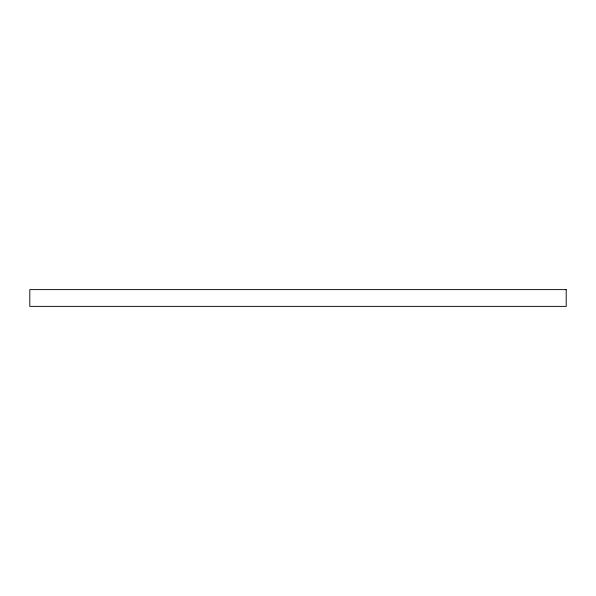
<?xml version="1.0" encoding="UTF-8"?>
<svg xmlns="http://www.w3.org/2000/svg" width="596" height="596" viewBox="0 0 596 596"><rect width="100%" height="100%" fill="white"/><g stroke="black" fill="none" stroke-linecap="round" stroke-linejoin="round"><path stroke-width="0.89" d="M566.2 289.619L29.8 289.619L29.8 306.381L566.2 306.381L566.2 289.619"/></g></svg>
